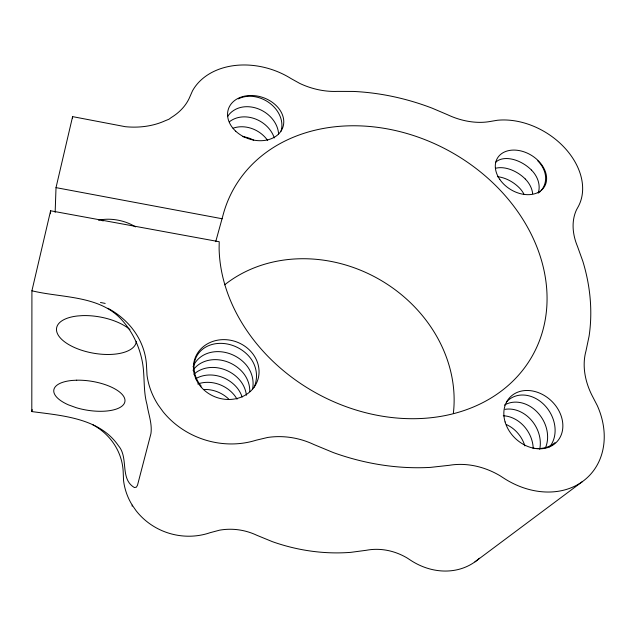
<?xml version="1.0" encoding="UTF-8"?>
<svg xmlns="http://www.w3.org/2000/svg" width="636" height="636" viewBox="0 0 636 636"><rect width="100%" height="100%" fill="white"/><g stroke="black" fill="none" stroke-linecap="round" stroke-linejoin="round"><path stroke-width="0.95" d="M31.919 290.779C62.002 298.149 100.361 295.001 122.533 320.727C132.884 332.413 139.618 347.041 142.44 362.345C144.952 376.313 143.124 390.695 146.996 404.52C148.458 414.163 152.338 423.775 150.931 433.649L137.519 485.173L136.382 487.168L134.442 487.55C119.584 479.051 128.885 457.705 118.487 445.812C99.574 417.924 61.923 415.634 31.8 411.572L31.919 290.779L50.602 210.786L219.221 241.736L219.11 248.501A171.1 138.099 28.9 0 0 455.241 413.209A171.1 138.099 28.9 0 0 485.872 176.474A171.1 138.099 28.9 0 0 223.769 212.504L215.715 241.68M50.522 213.76L50.602 210.786M55.149 212.392L56.016 187.628L72.599 116.626L125.236 126.683A67.376 50.172 11.9 0 0 164.804 120.912L169.009 119.202L171.283 117.517A67.376 50.172 11.9 0 0 189.186 98.373L192.485 90.868A69.229 52.669 18.4 0 1 291.01 78.554L299.81 83.443A61.016 43.685 21 0 0 337.326 91.385L353.433 91.441A219.539 177.611 28.9 0 1 432.075 108.136L447.521 114.711A59.458 41.761 27 0 0 488.814 121.707L497.376 120.268A66.255 48.249 31.5 0 1 564.688 147.854A66.255 48.249 31.5 0 1 577.878 207.32L576.606 209.602A64.053 45.824 37 0 0 577.44 246.291L582.83 261.261A219.539 177.611 28.9 0 1 589.095 336.126L585.963 351.048A70.517 52.756 43.3 0 0 591.949 395.282L597.299 405.617A77.926 62.757 43.4 0 1 583.824 480.562A77.926 62.757 43.4 0 1 503.521 478.002L499.904 475.664A80.223 68.457 51.6 0 0 449.326 465.298L430.413 467.388A219.539 177.611 28.9 0 1 333.359 452.594L313.977 444.564A80.255 75.072 40.6 0 0 267.653 437.465L256.006 440.239A80.017 71.153 19.4 0 1 163.118 411.794L158.229 405.06A80.017 71.153 19.4 0 1 147.027 375.264L146.399 363.887A80.597 70.874 0.3 0 0 107.874 308.261M72.488 118.598L72.599 116.626M132.153 506.153L132.209 505.127A64.069 60.547 15.3 0 1 123.543 480.395L123.146 470.847A64.292 59.188 -10.3 0 0 92.633 424.649M31.8 411.572L32.221 409.648M474.957 561.866L582.242 481.738M56.016 187.628L222.203 218.76M100.488 302.474L105.179 303.428M132.209 505.127L136.048 510.652A64.069 60.547 15.3 0 0 210.15 532.682L219.579 530.17A63.839 62.074 62.7 0 1 256.825 535.274L272.319 541.641A178.819 156.583 30.1 0 0 350.778 552.35L366.304 550.283A64.013 57.518 60.3 0 1 407.366 558.122L410.244 560.014A62.964 54.521 48.4 0 0 479.457 558.209M98.604 220.271A30.003 16.091 11.5 0 1 135.476 226.893M136.327 341.325A40.434 18.396 10.1 0 1 75.199 347.836A40.434 18.396 10.1 0 1 77.679 315.957L82.402 315.623A40.434 18.396 10.1 0 1 129.99 329.647M224.643 284.825A139.475 121.945 30 0 1 378.221 278.775A139.475 121.945 30 0 1 453.349 413.408M504.435 405.084A30.989 25.297 57.3 0 1 537.285 412.144A30.989 25.297 57.3 0 1 545.473 447.784M549.568 446.917A31.434 25.535 56.9 0 0 545.911 406.65A31.434 25.535 56.9 0 0 508.713 399.805A31.935 25.225 31 0 0 506.439 402M505.095 409.33A30.56 25.058 57.7 0 1 531.457 420.269A30.56 25.058 57.7 0 1 539.71 449.294M555.013 442.632A31.935 25.225 31 0 1 533.278 448.253M503.291 415.761A30.138 24.828 58.1 0 1 533.23 448.603M506.471 424.617A29.733 24.597 58.4 0 1 524.883 445.9M495.428 168.325A26.553 16.862 35.3 0 1 525.296 179.018M523.865 193.964A26.132 21.68 26.3 0 0 519.254 187.755A26.219 16.822 35.4 0 0 497.432 176.681M531.481 170.082A26.799 22.006 26.1 0 1 538.191 193.241M525.288 179.026A26.458 21.839 26.2 0 1 532.682 193.694M495.46 162.458A26.887 16.902 35.3 0 1 531.481 170.074M537.825 160.908A27.149 22.173 26.1 0 1 541.284 190.339M540.322 191.38A27.149 22.173 26.1 0 1 539.28 192.366M233.086 128.218A27.292 22.387 30.1 0 1 267.677 140.5M238.333 98.866A28.405 22.904 30.2 0 1 269.887 103.278A28.405 22.904 30.2 0 1 280.985 131.27M278.6 134.085A28.024 22.729 30.2 0 0 263.153 111.157A28.024 22.729 30.2 0 0 235.606 109.32A28.048 19.7 8.6 0 0 227.593 116.626M274.283 137.948A27.658 22.562 30.1 0 0 232.959 119.496A27.682 19.605 8.5 0 0 229.358 121.826M242.777 136.629A26.943 22.22 30.1 0 1 253.7 140.174M193.869 374.278A31.22 26.267 27.7 0 1 239.867 380.201A31.061 29.335 3.3 0 1 246.41 395.218M193.002 370.287A31.689 26.505 27.7 0 1 242.952 372.624A31.514 29.677 4.1 0 1 249.797 391.522M201.151 386.052A32.675 26.99 27.7 0 1 205.166 347.431A32.675 26.99 27.7 0 1 249.392 356.78A32.476 30.385 5.6 0 1 254.122 387.26M193.074 366.741A32.174 26.744 27.7 0 1 216.614 351.644A32.174 26.744 27.7 0 1 246.124 364.825A31.983 30.027 4.9 0 1 252.476 389.542M203.878 389.494A29.892 25.559 27.9 0 1 228.682 399.026M195.506 378.817A30.767 26.028 27.8 0 1 236.878 387.562A30.615 28.994 2.5 0 1 242.149 397.095M197.748 383.993A30.321 25.79 27.8 0 1 233.969 394.71A30.186 28.668 1.5 0 1 237.021 399.193M103.119 221.01A29.288 13.706 17.6 0 1 101.752 220.143M76.686 380.193L72.504 380.423A36.021 14.628 9.3 0 0 68.457 404.87L76.089 407.652A36.021 14.628 9.3 0 0 124.99 400.704A36.021 14.628 9.3 0 0 76.686 380.193M499.785 179.408A27.491 20.01 31.5 0 0 544.106 187.191A27.491 20.01 31.5 0 0 518.976 150.533A27.491 20.01 31.5 0 0 499.785 179.408M235.718 131.199A28.723 21.839 18.4 0 0 282.789 127.534A28.723 21.839 18.4 0 0 248.477 95.583A28.723 21.839 18.4 0 0 235.718 131.199M201.326 387.276A33.191 29.495 19.4 0 0 257.19 381.568A33.191 29.495 19.4 0 0 220.247 339.807A33.191 29.495 19.4 0 0 201.326 387.276M505.095 421.938A32.325 26.02 43.4 0 0 554.878 443.674A32.325 26.02 43.4 0 0 540.083 393.318A32.325 26.02 43.4 0 0 505.095 421.938"/></g></svg>
